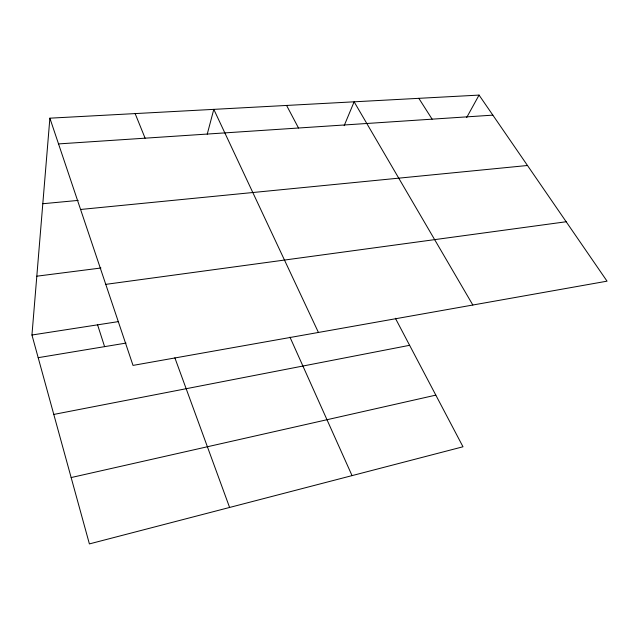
<?xml version="1.0" encoding="UTF-8"?>
<svg xmlns="http://www.w3.org/2000/svg" width="639" height="639" viewBox="0 0 639 639"><rect width="100%" height="100%" fill="white"/><g stroke="black" fill="none" stroke-linecap="round" stroke-linejoin="round"><path stroke-width="0.96" d="M395.381 318.254L462.995 446.773L89.396 543.909L31.95 335.012L49.882 118.175L479.058 95.091L607.05 281.168L133.016 365.404L49.882 118.175M207.228 134.198L213.801 109.357L318.438 332.456M344.165 125.675L354.134 101.809L472.844 305.019M466.67 117.544L479.058 95.091M71.153 477.557L435.822 395.126M53.788 414.431L409.615 345.308M38.18 357.68L126.043 343.079M31.95 335.012L118.159 321.649M105.762 284.363L566.178 221.749M36.814 276.192L100.938 268.005M80.578 209.472L527.487 165.493M42.805 203.729L78.174 200.406M58.532 143.911L492.845 115.14M418.825 98.326L432.116 119.158M286.584 105.443L298.509 128.008M289.97 337.168L352.049 475.624M135.141 113.59L145.101 138.176M174.862 357.816L229.601 507.462M97.583 324.836L104.596 346.642"/></g></svg>
